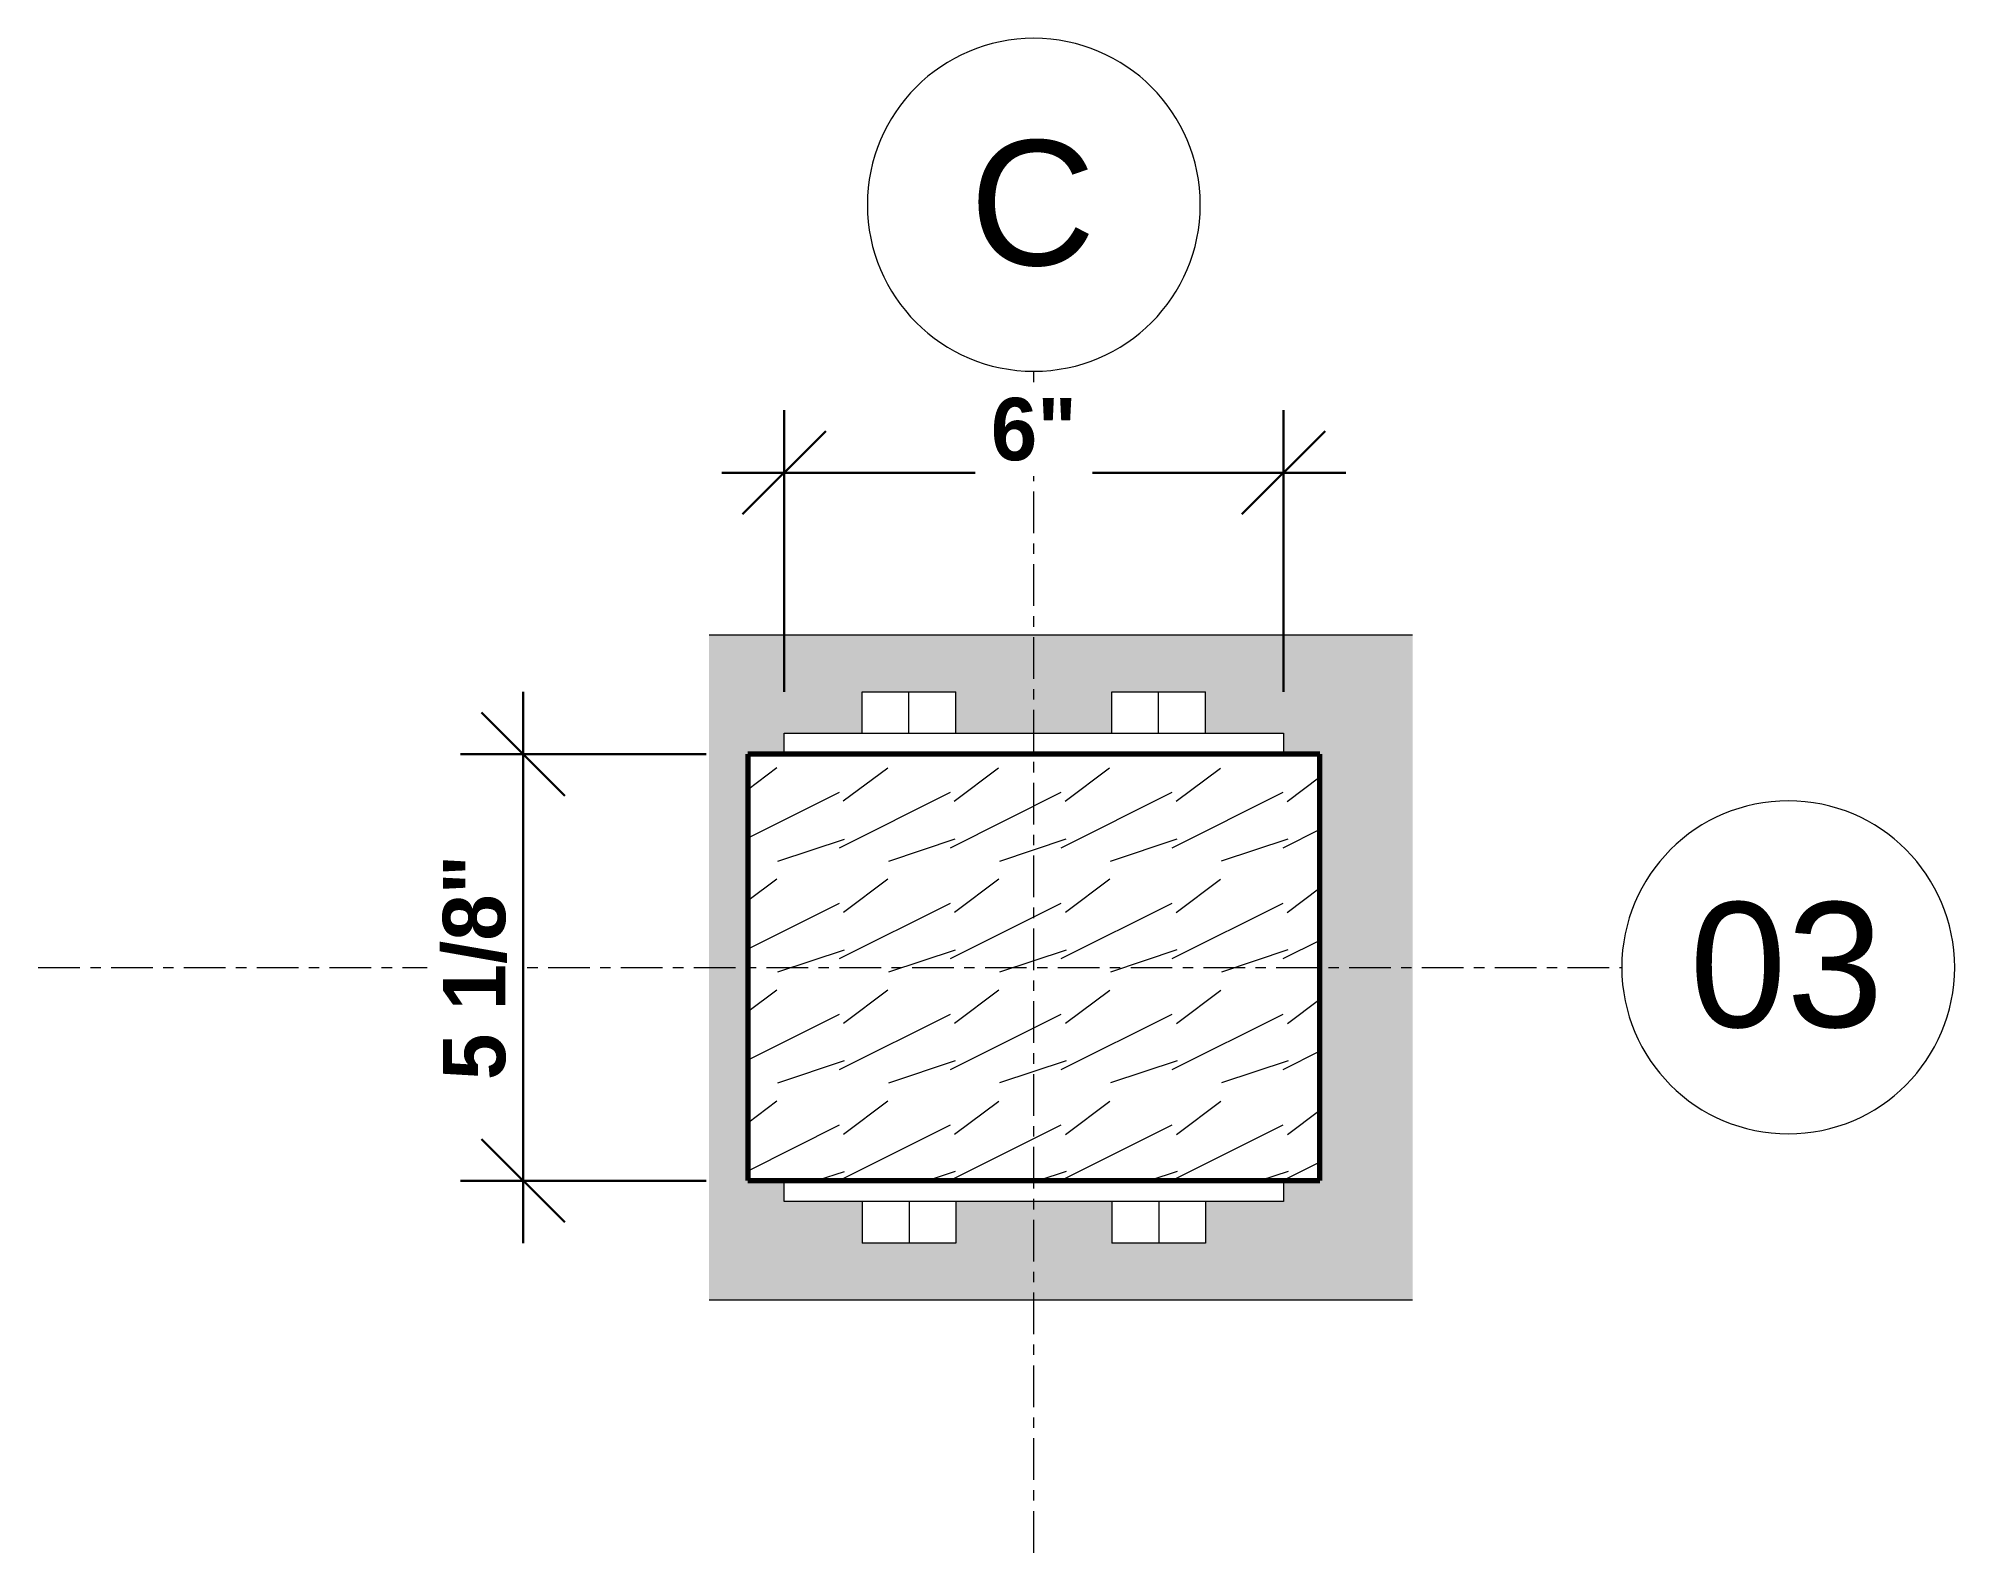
# Model space of a CAD drawing. Header units: inches. Extents: x 8394 to 8867, y -112 to 4471.
# Drawn here: x 8807.02 to 8830.05, y 2426.3 to 2444.5 of the extents above.
import ezdxf

# ---------------------------------------------------------------- set-up
doc = ezdxf.new("R2010")
doc.units = ezdxf.units.IN
doc.header["$MEASUREMENT"] = 0
doc.linetypes.add('Grid Line 1_2_', pattern=[0.875, 0.5, -0.125, 0.125, -0.125])
for name, color, linetype, lineweight in [('A-ANNO-DIMS-1', 211, 'Continuous', 30), ('A-GENM', 5, 'Continuous', 9), ('S-BEAM', 12, 'Continuous', 9), ('S-BEAM-2', 63, 'Continuous', 9), ('S-COLS-2', 7, 'Continuous', 9), ('S-COLS-3', 52, 'Continuous', 70), ('S-FSTN', 2, 'Continuous', 9), ('S-GRID-1', 1, 'Grid Line 1_2_', 9), ('S-GRID-IDEN', 1, 'Continuous', 9)]:
    doc.layers.add(name, color=color, linetype=linetype, lineweight=lineweight)
doc.styles.add('Arial_2', font='arial.ttf', dxfattribs={"height": 1.5})
doc.styles.add('Century Gothic_B_1', font='GOTHICB.TTF', dxfattribs={"height": 0.75})
doc.dimstyles.new('OD__1_16__Tol___1', dxfattribs={"dimscale": 12, "dimtxt": 0.783126, "dimasz": 0.083333, "dimexe": 0.0625, "dimexo": 0.041667, "dimgap": 0.010417, "dimtad": 1, "dimdec": 4, "dimrnd": 0.0625, "dimzin": 3, "dimdsep": 46, "dimlunit": 4, "dimtxsty": 'Century Gothic_B_1', "dimblk1": 'OBLIQUE', "dimblk2": 'OBLIQUE', "dimsah": 1, "dimcen": 0.09, "dimdle": 0.0625, "dimazin": 0, "dimtfac": 1, "dimtdec": 4, "dimtix": 1, "dimtmove": 0, "dimatfit": 3, "dimfxl": 1, "dimtvp": 1, "dimtfill": 1, "dimfrac": 2, "dimtolj": 1, "dimtzin": 0, "dimlwd": 30, "dimlwe": 30, "dimarcsym": 2})

# ---------------------------------------------------------------- blocks, each defined once
blk = doc.blocks.new('W-Wide Flange - W10X39-2380522-STEEL CONNECTION PLATES - PLAN')
at = {"layer": 'S-BEAM-2'}
h = blk.add_hatch(color=256, dxfattribs=at)
h.paths.add_polyline_path([(8439.12, 2429.342), (8439.12, 2437.332), (8430.667, 2437.332), (8430.667, 2429.342), (8438.007, 2429.342)], flags=0)
h.paths.add_polyline_path([(8436.632, 2430.024), (8435.507, 2430.024), (8435.507, 2430.524), (8433.632, 2430.524), (8433.632, 2430.024), (8432.507, 2430.024), (8432.507, 2430.524), (8431.569, 2430.524), (8431.569, 2430.774), (8431.132, 2430.774), (8431.132, 2435.899), (8431.569, 2435.899), (8431.569, 2436.149), (8432.507, 2436.149), (8432.507, 2436.649), (8433.632, 2436.649), (8433.632, 2436.149), (8435.507, 2436.149), (8435.507, 2436.649), (8436.632, 2436.649), (8436.632, 2436.149), (8437.569, 2436.149), (8437.569, 2435.899), (8438.007, 2435.899), (8438.007, 2430.774), (8437.569, 2430.774), (8437.569, 2430.524), (8436.632, 2430.524)], flags=0)
at = {"layer": 'S-BEAM'}
for p, q in [((8430.667, 2437.332), (8439.12, 2437.332)), ((8430.667, 2429.342), (8439.12, 2429.342))]:
    blk.add_line(p, q, dxfattribs=at)
blk = doc.blocks.new('051200 - Structural Steel Framing - Shear Tab - 3-2402153-STEEL CONNECTION PLATES - PLAN')
at = {"layer": 'A-GENM'}
for p, q in [((8432.507, 2436.649), (8433.069, 2436.649)), ((8432.507, 2436.149), (8432.507, 2436.649)), ((8433.069, 2436.649), (8433.632, 2436.649)), ((8433.069, 2436.149), (8433.069, 2436.649)), ((8433.632, 2436.149), (8433.632, 2436.649)), ((8435.507, 2436.649), (8436.069, 2436.649)), ((8435.507, 2436.149), (8435.507, 2436.649)), ((8436.069, 2436.649), (8436.632, 2436.649)), ((8436.069, 2436.149), (8436.069, 2436.649)), ((8436.632, 2436.149), (8436.632, 2436.649))]:
    blk.add_line(p, q, dxfattribs=at)
at = {"layer": 'S-FSTN'}
for p, q in [((8431.569, 2436.149), (8437.569, 2436.149)), ((8431.569, 2435.899), (8431.569, 2436.149)), ((8437.569, 2436.149), (8437.569, 2435.899))]:
    blk.add_line(p, q, dxfattribs=at)
blk = doc.blocks.new('Grid - Grid Head - Circle-50561-STEEL CONNECTION PLATES - PLAN')
at = {"layer": 'S-GRID-IDEN'}
for start, end in [(0, 180), (180, 0)]:
    blk.add_arc((8434.569, 2442.499), 2, start, end, dxfattribs=at)
blk = doc.blocks.new('_Oblique')
at = {"color": 0, "linetype": 'ByBlock', "lineweight": -2}
blk.add_line((-0.5, -0.5), (0.5, 0.5), dxfattribs=at)
blk = doc.blocks.new('DIMBLOCK23-STEEL CONNECTION PLATES - PLAN')
at = {"layer": 'A-ANNO-DIMS-1', "color": 0, "lineweight": 30, "transparency": 16777216}
for p, q in [((8812.848, 2436.649), (8812.848, 2430.024)), ((8815.048, 2435.899), (8812.098, 2435.899)), ((8815.048, 2430.774), (8812.098, 2430.774))]:
    blk.add_line(p, q, dxfattribs=at)
at = {"layer": 'Defpoints', "color": 0, "transparency": 16777216}
for p in [(8815.548, 2435.899), (8812.848, 2430.774), (8815.548, 2430.774)]:
    blk.add_point(p, dxfattribs=at)
at = {"layer": 'A-ANNO-DIMS-1', "color": 0, "lineweight": 30, "transparency": 16777216}
for p, rotation in [((8812.848, 2435.899), 90), ((8812.848, 2430.774), 270)]:
    blk.add_blockref('_Oblique', p, dxfattribs=dict(at, rotation=rotation))
at = {"layer": 'A-ANNO-DIMS-1', "color": 0, "transparency": 16777216, "insert": (8812.27, 2433.337), "char_height": 0.75, "attachment_point": 5, "rotation": 90, "style": 'Century Gothic_B_1', "bg_fill": 3, "box_fill_scale": 1.25, "bg_fill_color": 256, "bg_fill_true_color": 13158600, "bg_fill_transparency": 0}
blk.add_mtext('\\A1;5 1/8"', dxfattribs=at)
blk = doc.blocks.new('DIMBLOCK24-STEEL CONNECTION PLATES - PLAN')
at = {"layer": 'A-ANNO-DIMS-1', "color": 0, "lineweight": 30, "transparency": 16777216}
for p, q in [((8815.985, 2436.649), (8815.985, 2440.03)), ((8821.985, 2436.649), (8821.985, 2440.03)), ((8815.235, 2439.28), (8822.735, 2439.28))]:
    blk.add_line(p, q, dxfattribs=at)
at = {"layer": 'Defpoints', "color": 0, "transparency": 16777216}
for p in [(8821.985, 2439.28), (8815.985, 2436.149), (8821.985, 2436.149)]:
    blk.add_point(p, dxfattribs=at)
at = {"layer": 'A-ANNO-DIMS-1', "color": 0, "lineweight": 30, "transparency": 16777216, "rotation": 180}
blk.add_blockref('_Oblique', (8815.985, 2439.28), dxfattribs=at)
at = {"layer": 'A-ANNO-DIMS-1', "color": 0, "lineweight": 30, "transparency": 16777216}
blk.add_blockref('_Oblique', (8821.985, 2439.28), dxfattribs=at)
at = {"layer": 'A-ANNO-DIMS-1', "color": 0, "transparency": 16777216, "insert": (8818.985, 2439.799), "char_height": 0.75, "attachment_point": 5, "style": 'Century Gothic_B_1', "bg_fill": 3, "box_fill_scale": 1.25, "bg_fill_color": 256, "bg_fill_true_color": 13158600, "bg_fill_transparency": 0}
blk.add_mtext('\\A1;6"', dxfattribs=at)

msp = doc.modelspace()

# ---------------------------------------------------------------- hatches: boundary and pattern name
at = {"layer": 'S-COLS-2'}
h = msp.add_hatch(dxfattribs=at)
h.set_pattern_fill('FP_2', color=256, style=0, pattern_type=2)
h.set_pattern_definition([(216.87, (8819.84296, 2519.794), (3.9985952, 2.66520714), [0.666, -5.998]), (206.565, (8820.64196, 2519.395), (-1.3326977, -1.3326953), [1.49, -1.49]), (198.435, (8820.64196, 2518.728), (-2.6654826, -1.33227), [0.843, -3.372])])
h.paths.add_polyline_path([(8815.54784, 2430.77418), (8822.42284, 2430.77418), (8822.42284, 2435.89918), (8815.54784, 2435.89918), (8815.54784, 2430.92202)], flags=0)

# ---------------------------------------------------------------- linework, layer by layer
at = {"layer": 'S-COLS-3'}
for p, q in [((8822.42284, 2435.89918), (8815.54784, 2435.89918)), ((8815.54784, 2435.89918), (8815.54784, 2430.77418)), ((8822.42284, 2430.77418), (8822.42284, 2435.89918)), ((8815.54784, 2430.77418), (8822.42284, 2430.77418))]:
    msp.add_line(p, q, dxfattribs=at)
at = {"layer": 'S-GRID-1'}
for p, q in [((8818.98534, 2426.30469), (8818.98534, 2440.49877)), ((8807.02375, 2433.33668), (8826.04925, 2433.33668))]:
    msp.add_line(p, q, dxfattribs=at)

# ---------------------------------------------------------------- block references
at = {"layer": 'S-BEAM'}
msp.add_blockref('W-Wide Flange - W10X39-2380522-STEEL CONNECTION PLATES - PLAN', (384.41596, 0), dxfattribs=at)
at = {"layer": 'S-FSTN'}
msp.add_blockref('051200 - Structural Steel Framing - Shear Tab - 3-2402153-STEEL CONNECTION PLATES - PLAN', (384.41596, 0), dxfattribs=at)
at = {"layer": 'S-FSTN', "rotation": 180}
msp.add_blockref('051200 - Structural Steel Framing - Shear Tab - 3-2402153-STEEL CONNECTION PLATES - PLAN', (17253.55473, 4866.67337), dxfattribs=at)
at = {"layer": 'S-GRID-IDEN'}
msp.add_blockref('Grid - Grid Head - Circle-50561-STEEL CONNECTION PLATES - PLAN', (384.41596, 0), dxfattribs=at)
at = {"layer": 'S-GRID-IDEN', "rotation": 270}
msp.add_blockref('Grid - Grid Head - Circle-50561-STEEL CONNECTION PLATES - PLAN', (6385.55047, 10867.90607), dxfattribs=at)

# ---------------------------------------------------------------- texts
at = {"layer": 'S-GRID-IDEN', "char_height": 1.5, "attachment_point": 1, "style": 'Arial_2'}
for s, insert, width in [('C', (8818.21331, 2443.27277), 1.84325), ('03', (8826.86317, 2434.11919), 2.828)]:
    msp.add_mtext(s, dxfattribs=dict(at, insert=insert, width=width))

# ---------------------------------------------------------------- next in the draw order: dimensions: what is measured, and where the dimension line sits
at = {"layer": 'A-ANNO-DIMS-1'}
dim = msp.add_linear_dim(base=(8812.84788, 2430.77418), p1=(8815.54784, 2435.89918), p2=(8815.54784, 2430.77418), angle=90, dimstyle='OD__1_16__Tol___1', override={"dimpost": '<>', "dimfxl": 5.125}, dxfattribs=at)
dim.commit()
dim.dimension.update_dxf_attribs({"geometry": 'DIMBLOCK23-STEEL CONNECTION PLATES - PLAN', "text_midpoint": (8812.27038, 2433.33668)})

# ---------------------------------------------------------------- next in the draw order: dimensions: what is measured, and where the dimension line sits
dim = msp.add_linear_dim(base=(8821.98534, 2439.28044), p1=(8815.98534, 2436.14918), p2=(8821.98534, 2436.14918), dimstyle='OD__1_16__Tol___1', override={"dimpost": '<>', "dimfxl": 6}, dxfattribs=at)
dim.commit()
dim.dimension.update_dxf_attribs({"geometry": 'DIMBLOCK24-STEEL CONNECTION PLATES - PLAN', "text_midpoint": (8818.98534, 2439.79931)})

doc.saveas('drawing.dxf')
